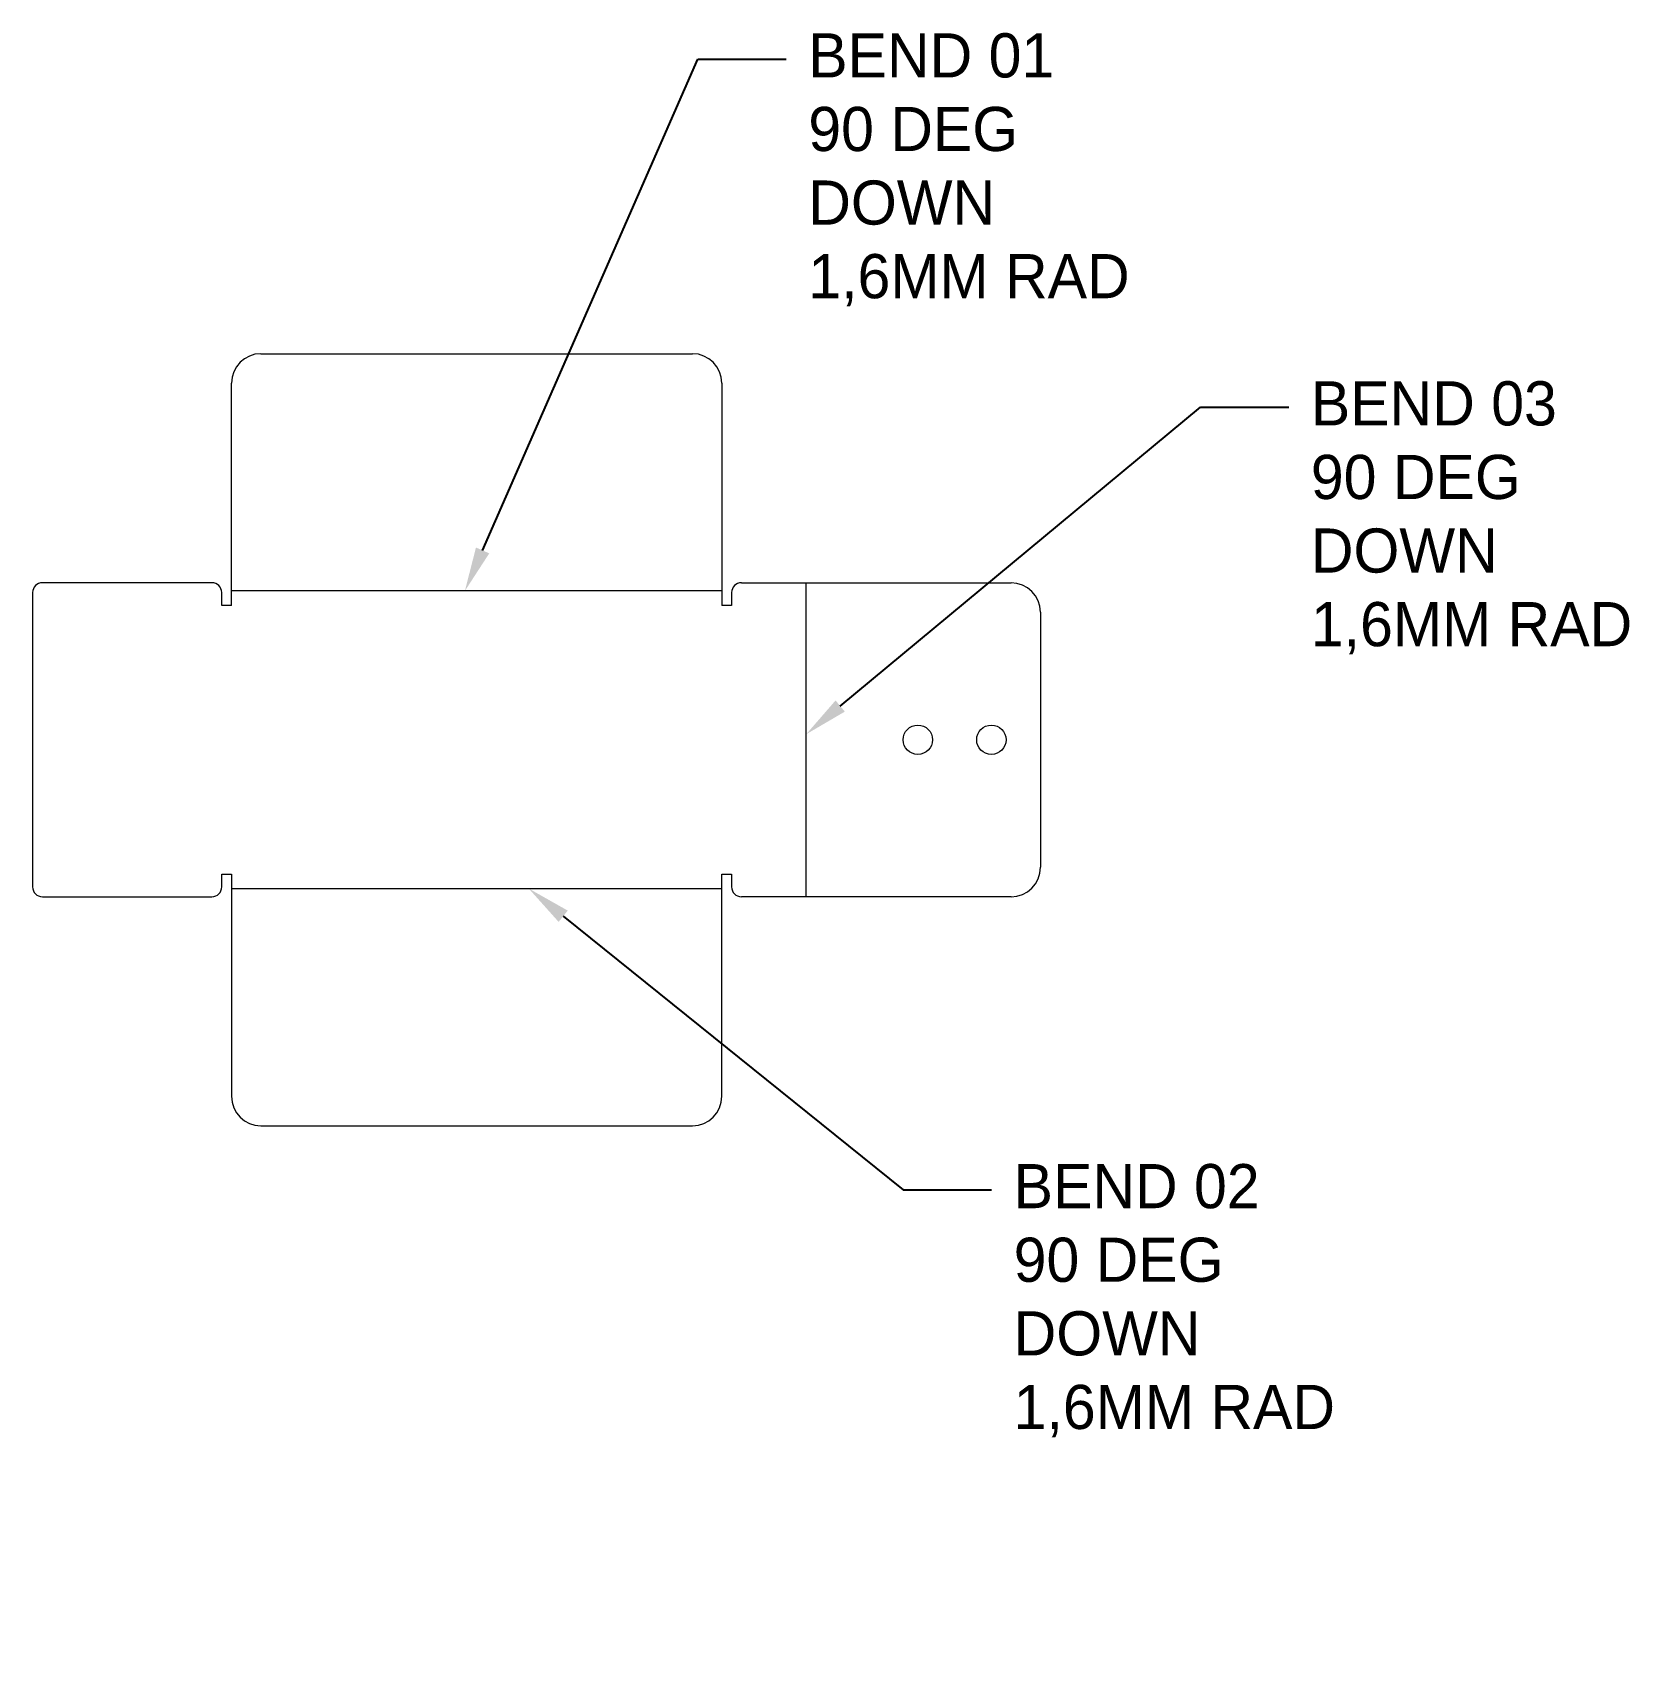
# Model space of a CAD drawing. Header units: millimetres. Extents: x -41 to 285, y -221 to 112.
import ezdxf
from ezdxf import colors
from ezdxf.entities.mleader import LeaderData, LeaderLine
from ezdxf.math import Vec2, Vec3

# ---------------------------------------------------------------- set-up
doc = ezdxf.new("R2010")
doc.units = ezdxf.units.MM
for name, color, linetype, lineweight in [('IV_BEND_DOWN', 7, 'Continuous', 5), ('IV_INTERIOR_PROFILES', 7, 'Continuous', 5), ('IV_OUTER_PROFILE', 7, 'Continuous', 5)]:
    doc.layers.add(name, color=color, linetype=linetype, lineweight=lineweight)

msp = doc.modelspace()

# ---------------------------------------------------------------- linework, layer by layer
at = {"layer": 'IV_BEND_DOWN'}
for p, q in [((100, -1.95), (0, -1.95)), ((117.21, -64.3), (117.21, -0.3)), ((0, -62.64), (100, -62.64))]:
    msp.add_line(p, q, dxfattribs=at)
at = {"layer": 'IV_INTERIOR_PROFILES'}
for centre in [(139.97, -32.3), (154.97, -32.3)]:
    msp.add_circle(centre, 3, dxfattribs=at)
at = {"layer": 'IV_OUTER_PROFILE'}
for p, q in [((6, 46.4), (94, 46.4)), ((0, -4.9), (0, 40.4)), ((100, 40.4), (100, -4.9)), ((-40.55, -2.3), (-40.55, -62.3)), ((-4, -0.3), (-38.55, -0.3)), ((-2, -4.9), (-2, -2.3)), ((102, -2.3), (102, -4.9)), ((104, -0.3), (158.97, -0.3)), ((0, -4.9), (-2, -4.9)), ((102, -4.9), (100, -4.9)), ((164.97, -6.3), (164.97, -58.3)), ((-2, -62.3), (-2, -59.7)), ((-2, -59.7), (0, -59.7)), ((0, -59.7), (0, -104.99)), ((100, -104.99), (100, -59.7)), ((100, -59.7), (102, -59.7)), ((102, -59.7), (102, -62.3)), ((-38.55, -64.3), (-4, -64.3)), ((158.97, -64.3), (104, -64.3)), ((6, -110.99), (94, -110.99))]:
    msp.add_line(p, q, dxfattribs=at)
for centre, radius, start, end in [((6, 40.4), 6, 90, 180), ((94, 40.4), 6, 0, 90), ((-38.55, -2.3), 2, 90, 180), ((-4, -2.3), 2, 0, 90), ((104, -2.3), 2, 90, 180), ((158.97, -6.3), 6, 0, 90), ((158.97, -58.3), 6, 270, 0), ((-38.55, -62.3), 2, 180, 270), ((-4, -62.3), 2, 270, 360), ((104, -62.3), 2, 180, 270), ((6, -104.99), 6, 180, 270), ((94, -104.99), 6, 270, 0)]:
    msp.add_arc(centre, radius, start, end, dxfattribs=at)

# ---------------------------------------------------------------- leaders
ml = msp.add_multileader_mtext('Standard')
ml.set_content('BEND 01\\P90 DEG\\PDOWN \\P1,6MM RAD', color=256)
ml.set_leader_properties()
ml.build(insert=Vec2(0, 0))
ml.multileader.update_dxf_attribs({"text_right_attachment_type": 6, "dogleg_length": 0.36, "arrow_head_size": 9, "scale": 50})
ctx = ml.context
ctx.base_point, ctx.scale, ctx.char_height, ctx.arrow_head_size, ctx.landing_gap_size, ctx.plane_origin = Vec3(113.13, 106.47), 50, 9, 9, 4.5, Vec3(256.51, 73.26)
ctx.right_attachment = 6
notes = []
notes.append((ctx, [(0, (1, 1, 0), (95.13, 106.47), (1, 0), 18, [(0, [(47.6, -1.95)], 0, [])])]))
ctx.mtext.insert, ctx.mtext.flow_direction = Vec3(117.63, 111.72), 5
ml = msp.add_multileader_mtext('Standard')
ml.set_content('BEND 03\\P90 DEG\\PDOWN \\P1,6MM RAD', color=256)
ml.set_leader_properties()
ml.build(insert=Vec2(0, 0))
ml.multileader.update_dxf_attribs({"text_right_attachment_type": 6, "dogleg_length": 0.36, "arrow_head_size": 9, "scale": 50})
ctx = ml.context
ctx.base_point, ctx.scale, ctx.char_height, ctx.arrow_head_size, ctx.landing_gap_size, ctx.plane_origin = Vec3(215.62, 35.53), 50, 9, 9, 4.5, Vec3(403.59, 67.84)
ctx.right_attachment = 6
notes.append((ctx, [(0, (1, 1, 0), (197.62, 35.53), (1, 0), 18, [(0, [(117.21, -31.17)], 0, [])])]))
ctx.mtext.insert, ctx.mtext.flow_direction = Vec3(220.12, 40.78), 5
ml = msp.add_multileader_mtext('Standard')
ml.set_content('BEND 02\\P90 DEG\\PDOWN \\P1,6MM RAD', color=256)
ml.set_leader_properties()
ml.build(insert=Vec2(0, 0))
ml.multileader.update_dxf_attribs({"text_right_attachment_type": 6, "dogleg_length": 0.36, "arrow_head_size": 9, "scale": 50})
ctx = ml.context
ctx.base_point, ctx.scale, ctx.char_height, ctx.arrow_head_size, ctx.landing_gap_size, ctx.plane_origin = Vec3(155.01, -124.05), 50, 9, 9, 4.5, Vec3(499.16, -31.01)
ctx.right_attachment = 6
notes.append((ctx, [(0, (1, 1, 0), (137.01, -124.05), (1, 0), 18, [(0, [(60.63, -62.64)], 0, [])])]))
ctx.mtext.insert, ctx.mtext.flow_direction = Vec3(159.51, -118.8), 5
for ctx, leaders in notes:
    for number, flags, end, landing, length, lines in leaders:
        leader = LeaderData()
        leader.index, (leader.has_last_leader_line, leader.has_dogleg_vector, leader.attachment_direction) = number, flags
        leader.last_leader_point, leader.dogleg_vector, leader.dogleg_length = Vec3(end), Vec3(landing), length
        for number, points, colour, breaks in lines:
            line = LeaderLine()
            line.index, line.vertices, line.color, line.breaks = number, Vec3.list(points), colors.encode_raw_color(colour), breaks
            leader.lines.append(line)
        ctx.leaders.append(leader)

doc.saveas('drawing.dxf')
